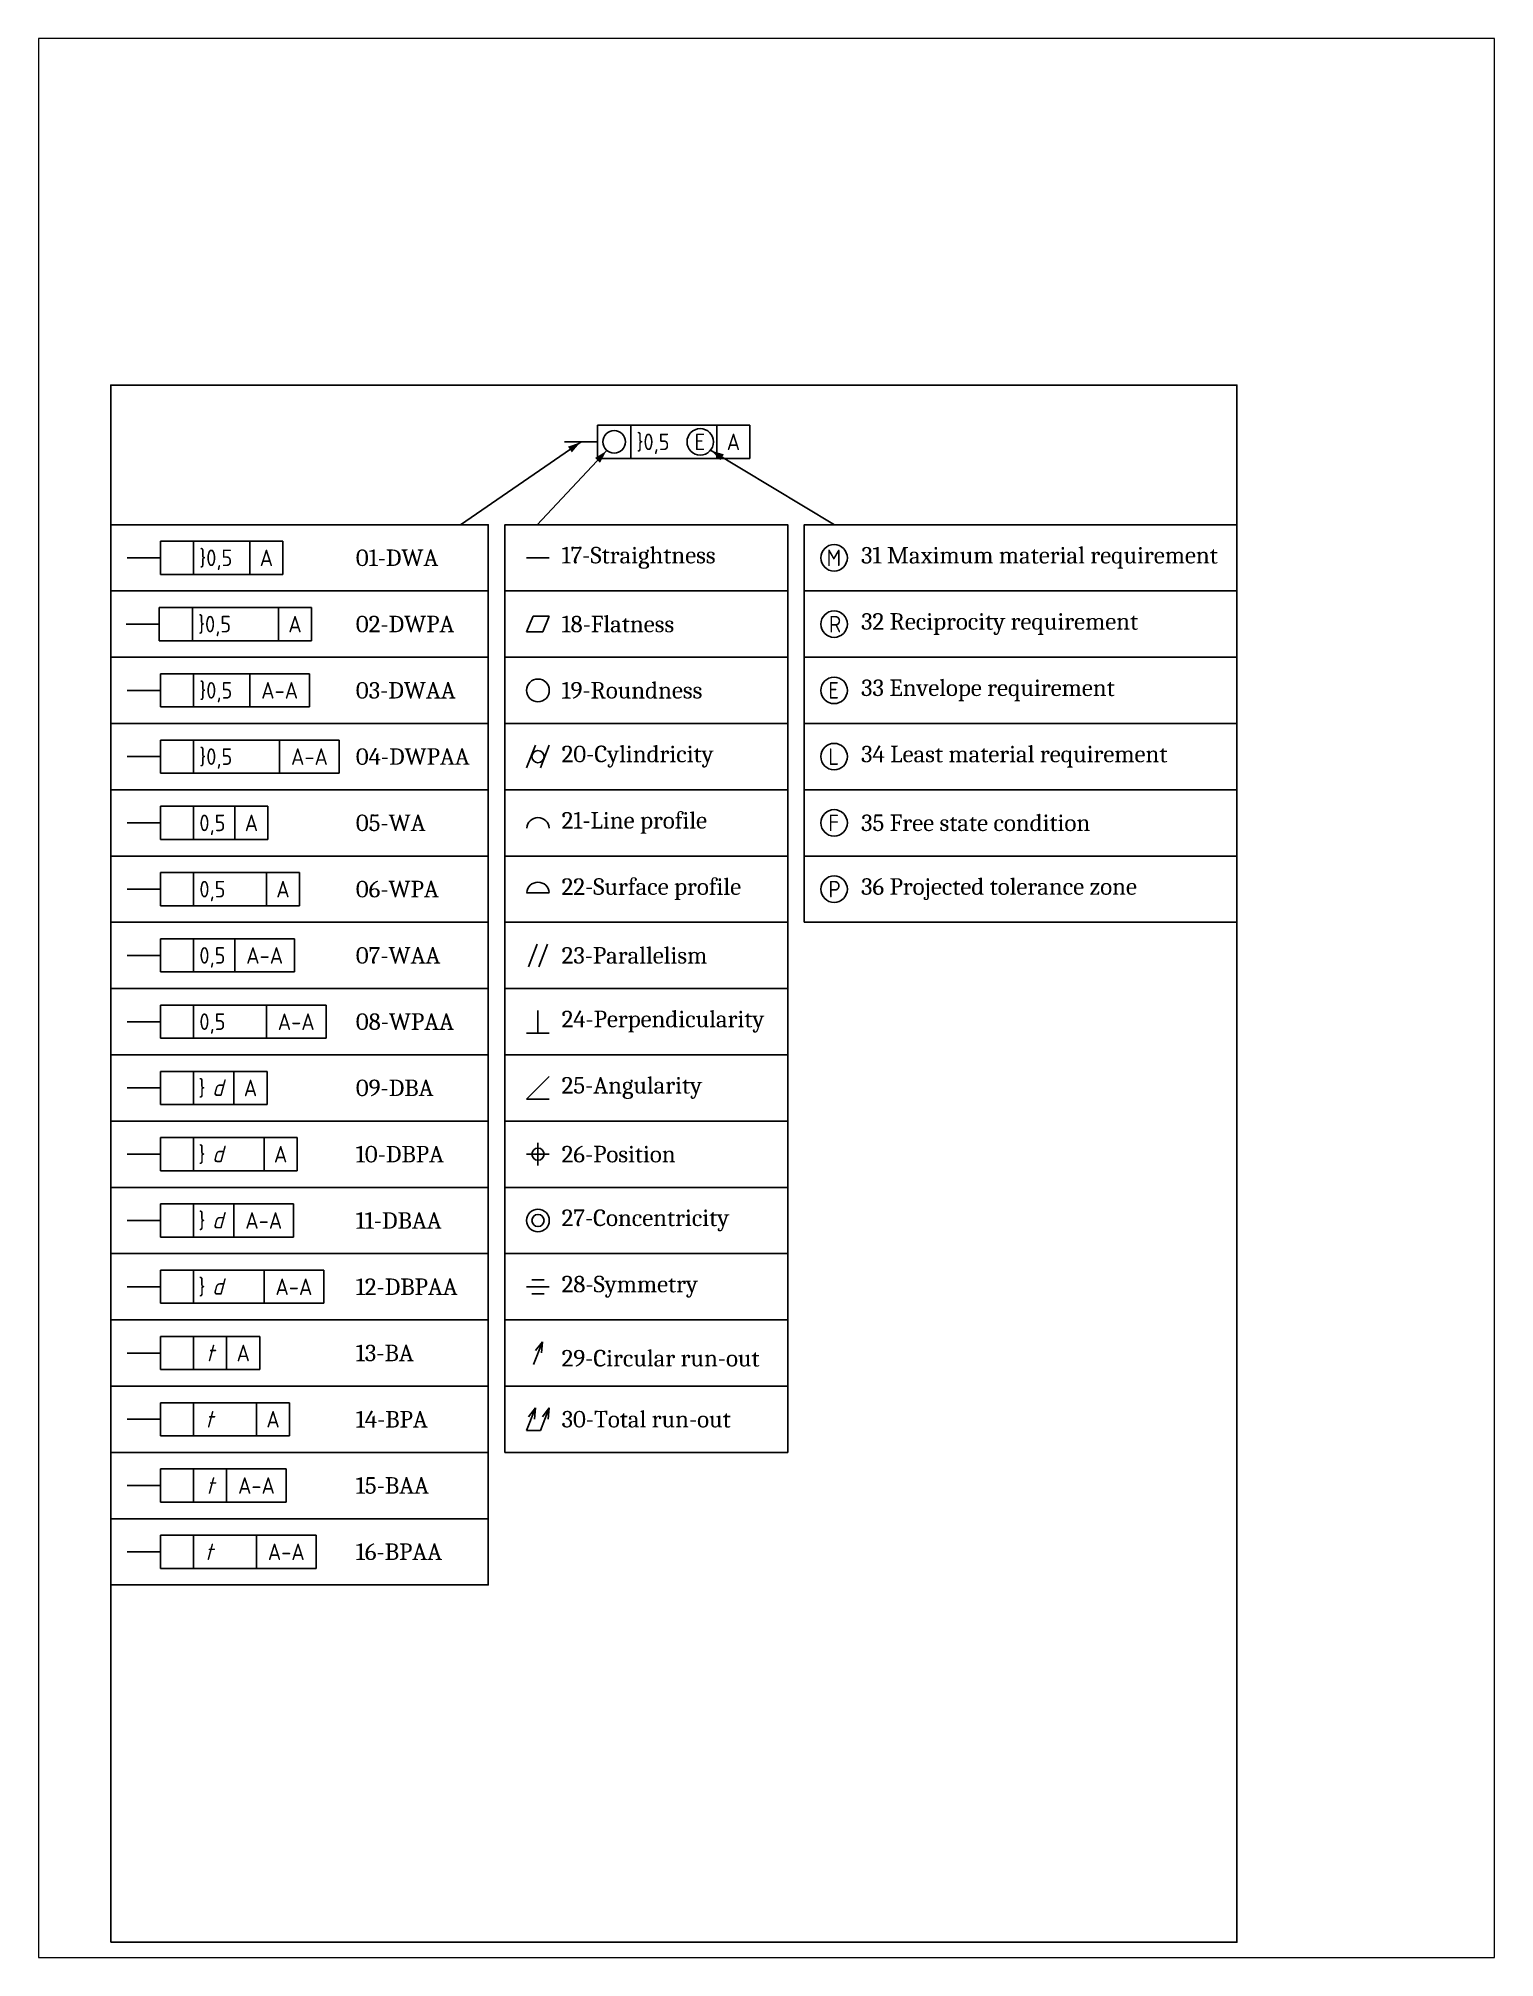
# Paper-space layout 'Présentation1' of a CAD drawing. Header units: millimetres. Extents: x 20 to 179, y 26 to 235.
# The model-space entities are those that its viewports show. They can reach past a viewport. Long polylines and large blocks are cut down to what shows.
import ezdxf
from ezdxf.enums import TextEntityAlignment as Align

# ---------------------------------------------------------------- set-up
doc = ezdxf.new("R2010")
doc.units = ezdxf.units.MM
doc.header["$PDMODE"] = 35
doc.header["$PDSIZE"] = -2
doc.layers.get('0').update_dxf_attribs({"color": 9, "linetype": 'CONTINUOUS', "plot": 0})
doc.layers.get('DEFPOINTS').update_dxf_attribs({"linetype": 'CONTINUOUS'})
for name, color, linetype in [('00.1-SYMBOLS', 3, 'CONTINUOUS'), ('00.4-TEXT', 2, 'CONTINUOUS'), ('001-SYMBOLS', 3, 'CONTINUOUS'), ('01.4-CONTINUOUS-035', 7, 'CONTINUOUS'), ('01.5-CONTINUOUS-050', 4, 'CONTINUOUS')]:
    doc.layers.add(name, color=color, linetype=linetype)
doc.layers.add('00.8-FRAME', color=9, linetype='CONTINUOUS', plot=False)
doc.styles.add('Cambria-2-5', font='Cambria.ttf', dxfattribs={"height": 2.5})
doc.styles.add('Latin', font='isocp.shx')
doc.styles.add('Latin-2-5', font='ISOCP.SHX', dxfattribs={"height": 2.5})
doc.dimstyles.new('ISO129 TC10', dxfattribs={"dimscale": 0, "dimtxt": 2.5, "dimasz": 2, "dimexe": 1.5, "dimexo": 0, "dimgap": 1, "dimtad": 1, "dimtxsty": 'Latin-2-5', "dimblk": 'FL30°iso129', "dimcen": 1.75, "dimclrd": 256, "dimclre": 256, "dimclrt": 2, "dimaunit": 1, "dimadec": 0, "dimazin": 0, "dimtm": 1e-09, "dimtfac": 1, "dimtmove": 0, "dimatfit": 0, "dimldrblk": 'FL30°iso129', "dimfxl": 1, "dimlwd": -1, "dimlwe": -1, "dimarcsym": 0})

# ---------------------------------------------------------------- blocks, each defined once
blk = doc.blocks.new('01-Dwa')
at = {"layer": '00.1-SYMBOLS'}
for p, q in [((5, 2.5), (23.5, 2.5)), ((5, -2.5), (5, 2.5)), ((10, 2.5), (10, -2.5)), ((18.5, -2.5), (18.5, 2.5)), ((23.5, -2.5), (23.5, 2.5)), ((5, 0), (0, 0)), ((5, -2.5), (23.5, -2.5))]:
    blk.add_line(p, q, dxfattribs=at)
at = {"layer": '00.1-SYMBOLS', "color": 2, "style": 'Latin'}
blk.add_text('}0,5', height=2.5, dxfattribs=at).set_placement((10.88, 0), align=Align.MIDDLE_LEFT)
blk.add_text('A', height=2.5, dxfattribs=at).set_placement((21, 0), align=Align.MIDDLE_CENTER)
blk = doc.blocks.new('02-Dwpa')
at = {"layer": '00.1-SYMBOLS'}
for p, q in [((5, 0), (0, 0)), ((5, 2.5), (28, 2.5)), ((5, 2.5), (5, -2.5)), ((10, 2.5), (10, -2.5)), ((23, -2.5), (23, 2.5)), ((28, -2.5), (28, 2.5)), ((5, -2.5), (28, -2.5))]:
    blk.add_line(p, q, dxfattribs=at)
at = {"layer": '00.1-SYMBOLS', "color": 2, "style": 'Latin'}
blk.add_text('}0,5', height=2.5, dxfattribs=at).set_placement((10.88, 0), align=Align.MIDDLE_LEFT)
blk.add_text('A', height=2.5, dxfattribs=at).set_placement((25.5, 0), align=Align.MIDDLE_CENTER)
blk = doc.blocks.new('03-Dwaa')
at = {"layer": '00.1-SYMBOLS'}
for p, q in [((5, 0), (0, 0)), ((5, 2.5), (27.5, 2.5)), ((5, 2.5), (5, -2.5)), ((10, 2.5), (10, -2.5)), ((18.5, -2.5), (18.5, 2.5)), ((27.5, -2.5), (27.5, 2.5)), ((5, -2.5), (27.5, -2.5))]:
    blk.add_line(p, q, dxfattribs=at)
at = {"layer": '00.1-SYMBOLS', "color": 2, "style": 'Latin'}
blk.add_text('}0,5', height=2.5, dxfattribs=at).set_placement((10.88, 0), align=Align.MIDDLE_LEFT)
blk.add_text('A-A', height=2.5, dxfattribs=at).set_placement((23, 0), align=Align.MIDDLE_CENTER)
blk = doc.blocks.new('04-Dwpaa')
at = {"layer": '00.1-SYMBOLS'}
for p, q in [((5, 2.5), (5, -2.5)), ((5, 2.5), (32, 2.5)), ((10, 2.5), (10, -2.5)), ((23, -2.5), (23, 2.5)), ((32, -2.5), (32, 2.5)), ((5, 0), (0, 0)), ((5, -2.5), (32, -2.5))]:
    blk.add_line(p, q, dxfattribs=at)
at = {"layer": '00.1-SYMBOLS', "color": 2, "style": 'Latin'}
blk.add_text('}0,5', height=2.5, dxfattribs=at).set_placement((10.88, 0), align=Align.MIDDLE_LEFT)
blk.add_text('A-A', height=2.5, dxfattribs=at).set_placement((27.5, 0), align=Align.MIDDLE_CENTER)
blk = doc.blocks.new('05-Wa')
at = {"layer": '00.1-SYMBOLS'}
for p, q in [((5, 2.5), (21.24, 2.5)), ((5, 2.5), (5, -2.5)), ((10, 2.5), (10, -2.5)), ((16.24, -2.5), (16.24, 2.5)), ((21.24, -2.5), (21.24, 2.5)), ((5, 0), (0, 0)), ((5, -2.5), (21.24, -2.5))]:
    blk.add_line(p, q, dxfattribs=at)
at = {"layer": '00.1-SYMBOLS', "color": 2, "style": 'Latin'}
blk.add_text('0,5', height=2.5, dxfattribs=at).set_placement((10.88, 0), align=Align.MIDDLE_LEFT)
blk.add_text('A', height=2.5, dxfattribs=at).set_placement((18.74, 0), align=Align.MIDDLE_CENTER)
blk = doc.blocks.new('06-Wpa')
at = {"layer": '001-SYMBOLS'}
for p, q in [((5, 2.5), (26, 2.5)), ((5, 2.5), (5, -2.5)), ((10, 2.5), (10, -2.5)), ((21, -2.5), (21, 2.5)), ((26, -2.5), (26, 2.5)), ((5, 0), (0, 0)), ((5, -2.5), (26, -2.5))]:
    blk.add_line(p, q, dxfattribs=at)
at = {"layer": '001-SYMBOLS', "color": 2, "style": 'Latin'}
blk.add_text('0,5', height=2.5, dxfattribs=at).set_placement((10.88, 0), align=Align.MIDDLE_LEFT)
blk.add_text('A', height=2.5, dxfattribs=at).set_placement((23.5, 0), align=Align.MIDDLE_CENTER)
blk = doc.blocks.new('07-Waa')
at = {"layer": '00.1-SYMBOLS'}
for p, q in [((5, 2.5), (25.24, 2.5)), ((5, 2.5), (5, -2.5)), ((10, 2.5), (10, -2.5)), ((16.24, -2.5), (16.24, 2.5)), ((25.24, -2.5), (25.24, 2.5)), ((5, 0), (0, 0)), ((5, -2.5), (25.24, -2.5))]:
    blk.add_line(p, q, dxfattribs=at)
at = {"layer": '00.1-SYMBOLS', "color": 2, "style": 'Latin'}
blk.add_text('0,5', height=2.5, dxfattribs=at).set_placement((10.88, 0), align=Align.MIDDLE_LEFT)
blk.add_text('A-A', height=2.5, dxfattribs=at).set_placement((20.74, 0), align=Align.MIDDLE_CENTER)
blk = doc.blocks.new('08-Wpaa')
at = {"layer": '00.1-SYMBOLS'}
for p, q in [((5, 0), (0, 0)), ((5, 2.5), (30, 2.5)), ((5, 2.5), (5, -2.5)), ((10, 2.5), (10, -2.5)), ((21, -2.5), (21, 2.5)), ((30, -2.5), (30, 2.5)), ((5, -2.5), (30, -2.5))]:
    blk.add_line(p, q, dxfattribs=at)
at = {"layer": '00.1-SYMBOLS', "color": 2, "style": 'Latin'}
blk.add_text('0,5', height=2.5, dxfattribs=at).set_placement((10.88, 0), align=Align.MIDDLE_LEFT)
blk.add_text('A-A', height=2.5, dxfattribs=at).set_placement((25.5, 0), align=Align.MIDDLE_CENTER)
blk = doc.blocks.new('09-Dba')
at = {"layer": '00.1-SYMBOLS'}
for p, q in [((5, 0), (0, 0)), ((5, 2.5), (21.1, 2.5)), ((5, 2.5), (5, -2.5)), ((10, 2.5), (10, -2.5)), ((16.1, -2.5), (16.1, 2.5)), ((21.1, -2.5), (21.1, 2.5)), ((5, -2.5), (21.1, -2.5))]:
    blk.add_line(p, q, dxfattribs=at)
at = {"layer": '00.1-SYMBOLS', "color": 2, "style": 'Latin'}
blk.add_text('}', height=2.5, dxfattribs=at).set_placement((10.75, -2), align=Align.BOTTOM_LEFT)
at = {"layer": '00.1-SYMBOLS', "color": 2, "style": 'Latin', "oblique": 15}
blk.add_text('d', height=2.5, dxfattribs=at).set_placement((12.82, -1.96), align=Align.BOTTOM_LEFT)
at = {"layer": '00.1-SYMBOLS', "color": 2, "style": 'Latin'}
blk.add_text('A', height=2.5, dxfattribs=at).set_placement((18.6, 0), align=Align.MIDDLE_CENTER)
blk = doc.blocks.new('10-Dbpa')
at = {"layer": '00.1-SYMBOLS'}
for p, q in [((5, 0), (0, 0)), ((5, 2.5), (25.65, 2.5)), ((5, 2.5), (5, -2.5)), ((10, 2.5), (10, -2.5)), ((20.65, -2.5), (20.65, 2.5)), ((25.65, -2.5), (25.65, 2.5)), ((5, -2.5), (25.65, -2.5))]:
    blk.add_line(p, q, dxfattribs=at)
at = {"layer": '00.1-SYMBOLS', "color": 2, "style": 'Latin'}
blk.add_text('}', height=2.5, dxfattribs=at).set_placement((10.75, -2), align=Align.BOTTOM_LEFT)
at = {"layer": '00.1-SYMBOLS', "color": 2, "style": 'Latin', "oblique": 15}
blk.add_text('d', height=2.5, dxfattribs=at).set_placement((12.82, -1.96), align=Align.BOTTOM_LEFT)
at = {"layer": '00.1-SYMBOLS', "color": 2, "style": 'Latin'}
blk.add_text('A', height=2.5, dxfattribs=at).set_placement((23.15, 0), align=Align.MIDDLE_CENTER)
blk = doc.blocks.new('11-Dbaa')
at = {"layer": '00.1-SYMBOLS'}
for p, q in [((5, 2.5), (25.1, 2.5)), ((5, 2.5), (5, -2.5)), ((10, 2.5), (10, -2.5)), ((16.1, -2.5), (16.1, 2.5)), ((25.1, -2.5), (25.1, 2.5)), ((5, 0), (0, 0)), ((5, -2.5), (25.1, -2.5))]:
    blk.add_line(p, q, dxfattribs=at)
at = {"layer": '00.1-SYMBOLS', "color": 2, "style": 'Latin'}
blk.add_text('}', height=2.5, dxfattribs=at).set_placement((10.75, -2), align=Align.BOTTOM_LEFT)
at = {"layer": '00.1-SYMBOLS', "color": 2, "style": 'Latin', "oblique": 15}
blk.add_text('d', height=2.5, dxfattribs=at).set_placement((12.82, -1.96), align=Align.BOTTOM_LEFT)
at = {"layer": '00.1-SYMBOLS', "color": 2, "style": 'Latin'}
blk.add_text('A-A', height=2.5, dxfattribs=at).set_placement((20.6, 0), align=Align.MIDDLE_CENTER)
blk = doc.blocks.new('12-Dbpaa')
at = {"layer": '00.1-SYMBOLS'}
for p, q in [((5, 2.5), (5, -2.5)), ((5, 2.5), (29.65, 2.5)), ((10, 2.5), (10, -2.5)), ((20.65, -2.5), (20.65, 2.5)), ((29.65, -2.5), (29.65, 2.5)), ((5, 0), (0, 0)), ((5, -2.5), (29.65, -2.5))]:
    blk.add_line(p, q, dxfattribs=at)
at = {"layer": '00.1-SYMBOLS', "color": 2, "style": 'Latin'}
blk.add_text('}', height=2.5, dxfattribs=at).set_placement((10.75, -2), align=Align.BOTTOM_LEFT)
at = {"layer": '00.1-SYMBOLS', "color": 2, "style": 'Latin', "oblique": 15}
blk.add_text('d', height=2.5, dxfattribs=at).set_placement((12.82, -1.96), align=Align.BOTTOM_LEFT)
at = {"layer": '00.1-SYMBOLS', "color": 2, "style": 'Latin'}
blk.add_text('A-A', height=2.5, dxfattribs=at).set_placement((25.15, 0), align=Align.MIDDLE_CENTER)
blk = doc.blocks.new('13-Ba')
at = {"layer": '00.1-SYMBOLS'}
for p, q in [((5, 2.5), (20, 2.5)), ((5, 2.5), (5, -2.5)), ((10, 2.5), (10, -2.5)), ((15, -2.5), (15, 2.5)), ((20, -2.5), (20, 2.5)), ((5, 0), (0, 0)), ((5, -2.5), (20, -2.5))]:
    blk.add_line(p, q, dxfattribs=at)
at = {"layer": '00.1-SYMBOLS', "color": 2, "style": 'Latin', "oblique": 15}
blk.add_text('t', height=2.5, dxfattribs=at).set_placement((12.5, 0), align=Align.MIDDLE_CENTER)
at = {"layer": '00.1-SYMBOLS', "color": 2, "style": 'Latin'}
blk.add_text('A', height=2.5, dxfattribs=at).set_placement((17.51, 0), align=Align.MIDDLE_CENTER)
blk = doc.blocks.new('14-Bpa')
at = {"layer": '00.1-SYMBOLS'}
for p, q in [((5, 0), (0, 0)), ((5, 2.5), (24.5, 2.5)), ((5, 2.5), (5, -2.5)), ((10, 2.5), (10, -2.5)), ((19.5, -2.5), (19.5, 2.5)), ((24.5, -2.5), (24.5, 2.5)), ((5, -2.5), (24.5, -2.5))]:
    blk.add_line(p, q, dxfattribs=at)
at = {"layer": '00.1-SYMBOLS', "color": 2, "style": 'Latin', "oblique": 15}
blk.add_text('t', height=2.5, dxfattribs=at).set_placement((11.8, -2), align=Align.BOTTOM_LEFT)
at = {"layer": '00.1-SYMBOLS', "color": 2, "style": 'Latin'}
blk.add_text('A', height=2.5, dxfattribs=at).set_placement((22, 0), align=Align.MIDDLE_CENTER)
blk = doc.blocks.new('15-Baa')
at = {"layer": '00.1-SYMBOLS'}
for p, q in [((0, 0), (5, 0)), ((24, 2.5), (5, 2.5)), ((5, 2.5), (5, -2.5)), ((10, 2.5), (10, -2.5)), ((15, -2.5), (15, 2.5)), ((24, -2.5), (24, 2.5)), ((24, -2.5), (5, -2.5))]:
    blk.add_line(p, q, dxfattribs=at)
at = {"layer": '00.1-SYMBOLS', "color": 2, "style": 'Latin', "oblique": 15}
blk.add_text('t', height=2.5, dxfattribs=at).set_placement((12.5, 0), align=Align.MIDDLE_CENTER)
at = {"layer": '00.1-SYMBOLS', "color": 2, "style": 'Latin'}
blk.add_text('A-A', height=2.5, dxfattribs=at).set_placement((19.5, 0), align=Align.MIDDLE_CENTER)
blk = doc.blocks.new('16-Bpaa')
at = {"layer": '00.1-SYMBOLS'}
for p, q in [((5, 2.5), (28.5, 2.5)), ((5, 2.5), (5, -2.5)), ((10, 2.5), (10, -2.5)), ((19.5, -2.5), (19.5, 2.5)), ((28.5, -2.5), (28.5, 2.5)), ((5, 0), (0, 0)), ((5, -2.5), (28.5, -2.5))]:
    blk.add_line(p, q, dxfattribs=at)
at = {"layer": '00.1-SYMBOLS', "color": 2, "style": 'Latin', "oblique": 15}
blk.add_text('t', height=2.5, dxfattribs=at).set_placement((11.75, -2), align=Align.BOTTOM_LEFT)
at = {"layer": '00.1-SYMBOLS', "color": 2, "style": 'Latin'}
blk.add_text('A-A', height=2.5, dxfattribs=at).set_placement((24, 0), align=Align.MIDDLE_CENTER)
blk = doc.blocks.new('PH_GRPBLK')
at = {"layer": 'DEFPOINTS', "color": 0}
blk.add_point((0, 0), dxfattribs=at)
blk = doc.blocks.new('17-Geradheit')
at = {"layer": '00.1-SYMBOLS', "color": 2}
blk.add_line((0.79, 2.5), (4.21, 2.5), dxfattribs=at)
blk.add_blockref('PH_GRPBLK', (0.79, 2.5), dxfattribs=at)
blk = doc.blocks.new('18-Ebenheit')
at = {"layer": '00.1-SYMBOLS', "color": 2}
for p, q in [((0.79, 1.32), (1.75, 3.68)), ((1.75, 3.68), (4.21, 3.68)), ((3.25, 1.32), (4.21, 3.68)), ((3.25, 1.32), (0.79, 1.32))]:
    blk.add_line(p, q, dxfattribs=at)
blk.add_blockref('PH_GRPBLK', (3.25, 1.32), dxfattribs=at)
blk = doc.blocks.new('19-Rundheit')
at = {"layer": '00.1-SYMBOLS', "color": 2}
blk.add_circle((2.5, 2.5), 1.71, dxfattribs=at)
blk.add_blockref('PH_GRPBLK', (4.21, 2.5), dxfattribs=at)
blk = doc.blocks.new('20-Zylinderform')
at = {"layer": '00.1-SYMBOLS', "color": 2}
for p, q in [((0.79, 0.79), (2.11, 4.21)), ((2.89, 0.79), (4.21, 4.21))]:
    blk.add_line(p, q, dxfattribs=at)
blk.add_circle((2.5, 2.5), 0.921, dxfattribs=at)
blk.add_blockref('PH_GRPBLK', (3.42, 2.5), dxfattribs=at)
blk = doc.blocks.new('21-Linienform')
at = {"layer": '00.1-SYMBOLS', "color": 2}
blk.add_arc((2.5, 1.58), 1.71, 4.4117, 175.5883, dxfattribs=at)
blk.add_blockref('PH_GRPBLK', (4.21, 1.71), dxfattribs=at)
blk = doc.blocks.new('22-Flaechenform')
at = {"layer": '00.1-SYMBOLS', "color": 2}
blk.add_line((0.79, 1.97), (4.21, 1.97), dxfattribs=at)
blk.add_arc((2.5, 1.84), 1.71, 4.4117, 175.5883, dxfattribs=at)
blk.add_blockref('PH_GRPBLK', (0.79, 1.97), dxfattribs=at)
blk = doc.blocks.new('23-Parallel')
at = {"layer": '00.1-SYMBOLS', "color": 2}
for p, q in [((1.05, 0.79), (2.37, 4.21)), ((2.63, 0.79), (3.95, 4.21))]:
    blk.add_line(p, q, dxfattribs=at)
blk.add_blockref('PH_GRPBLK', (1.05, 0.79), dxfattribs=at)
blk = doc.blocks.new('24-Rechtwinkligkeit')
at = {"layer": '00.1-SYMBOLS', "color": 2}
for p, q in [((2.5, 0.79), (2.5, 4.21)), ((0.79, 0.79), (4.21, 0.79))]:
    blk.add_line(p, q, dxfattribs=at)
blk.add_blockref('PH_GRPBLK', (2.5, 0.79), dxfattribs=at)
blk = doc.blocks.new('25-Neigung')
at = {"layer": '00.1-SYMBOLS', "color": 2}
for p, q in [((4.21, 4.21), (0.79, 0.79)), ((0.79, 0.79), (4.21, 0.79))]:
    blk.add_line(p, q, dxfattribs=at)
blk.add_blockref('PH_GRPBLK', (0.79, 0.79), dxfattribs=at)
blk = doc.blocks.new('26-Position')
at = {"layer": '00.1-SYMBOLS', "color": 2}
for p, q in [((2.5, 0.79), (2.5, 4.21)), ((0.79, 2.5), (4.21, 2.5))]:
    blk.add_line(p, q, dxfattribs=at)
blk.add_circle((2.5, 2.5), 0.921, dxfattribs=at)
blk.add_blockref('PH_GRPBLK', (2.5, 0.79), dxfattribs=at)
blk = doc.blocks.new('27-Konzentrizitaet')
at = {"layer": '00.1-SYMBOLS', "color": 2}
for radius in [1.71, 0.921]:
    blk.add_circle((2.5, 2.5), radius, dxfattribs=at)
blk.add_blockref('PH_GRPBLK', (3.42, 2.5), dxfattribs=at)
blk = doc.blocks.new('28-Symmetrie')
at = {"layer": '00.1-SYMBOLS', "color": 2}
for p, q in [((1.58, 3.55), (3.42, 3.55)), ((0.79, 2.5), (4.21, 2.5)), ((1.58, 1.45), (3.42, 1.45))]:
    blk.add_line(p, q, dxfattribs=at)
blk.add_blockref('PH_GRPBLK', (1.58, 1.45), dxfattribs=at)
blk = doc.blocks.new('29-Lauf')
at = {"layer": '00.1-SYMBOLS', "color": 2}
for p, q in [((1.84, 0.79), (3.16, 4.21)), ((3.16, 4.21), (2.14, 2.86)), ((3.16, 4.21), (3.01, 2.53))]:
    blk.add_line(p, q, dxfattribs=at)
blk.add_blockref('PH_GRPBLK', (3.16, 4.21), dxfattribs=at)
blk = doc.blocks.new('30-Planlauf')
at = {"layer": '00.1-SYMBOLS', "color": 2}
for p, q in [((0.79, 0.79), (2.11, 4.21)), ((2.11, 4.21), (1.09, 2.86)), ((2.11, 4.21), (1.96, 2.53)), ((2.89, 0.79), (4.21, 4.21)), ((4.21, 4.21), (3.19, 2.86)), ((4.21, 4.21), (4.06, 2.53)), ((0.79, 0.79), (2.89, 0.79))]:
    blk.add_line(p, q, dxfattribs=at)
blk.add_blockref('PH_GRPBLK', (0.79, 0.79), dxfattribs=at)
blk = doc.blocks.new('31-KreisM')
at = {"layer": '00.1-SYMBOLS', "color": 2}
blk.add_circle((-2.5, -2.5), 2, dxfattribs=at)
at = {"layer": '00.1-SYMBOLS', "color": 2, "style": 'Latin'}
blk.add_text('M', height=2.5, dxfattribs=at).set_placement((-3.625, -4.5), align=Align.BOTTOM_LEFT)
blk = doc.blocks.new('32-KreisR')
at = {"layer": '00.1-SYMBOLS', "color": 2}
blk.add_circle((-2.5, -2.5), 2, dxfattribs=at)
at = {"layer": '00.1-SYMBOLS', "color": 2, "style": 'Latin'}
blk.add_text('R', height=2.5, dxfattribs=at).set_placement((-2.35, -2.5), align=Align.MIDDLE_CENTER)
blk = doc.blocks.new('33-KreisE')
at = {"layer": '00.1-SYMBOLS', "color": 2}
blk.add_circle((-2.5, -2.5), 2, dxfattribs=at)
at = {"layer": '00.1-SYMBOLS', "color": 2, "style": 'Latin'}
blk.add_text('E', height=2.5, dxfattribs=at).set_placement((-3.375, -4.5), align=Align.BOTTOM_LEFT)
blk = doc.blocks.new('34-KreisL')
at = {"layer": '00.1-SYMBOLS', "color": 2}
blk.add_circle((-2.5, -2.5), 2, dxfattribs=at)
at = {"layer": '00.1-SYMBOLS', "color": 2, "style": 'Latin'}
blk.add_text('L', height=2.5, dxfattribs=at).set_placement((-3.375, -4.5), align=Align.BOTTOM_LEFT)
blk = doc.blocks.new('35-KreisF')
at = {"layer": '00.1-SYMBOLS', "color": 2}
blk.add_circle((-2.5, -2.5), 2, dxfattribs=at)
at = {"layer": '00.1-SYMBOLS', "color": 2, "style": 'Latin'}
blk.add_text('F', height=2.5, dxfattribs=at).set_placement((-3.375, -4.5), align=Align.BOTTOM_LEFT)
blk = doc.blocks.new('36-KreisP')
at = {"layer": '00.1-SYMBOLS', "color": 2}
blk.add_circle((-2.5, -2.5), 2, dxfattribs=at)
at = {"layer": '00.1-SYMBOLS', "color": 2, "style": 'Latin'}
blk.add_text('P', height=2.5, dxfattribs=at).set_placement((-3.35, -4.5), align=Align.BOTTOM_LEFT)
blk = doc.blocks.new('FL30°iso129')
blk.add_hatch(color=256).paths.add_polyline_path([(-0.05, 0), (-1.02, 0.26), (-1.02, -0.26)])

msp = doc.modelspace()

# ---------------------------------------------------------------- linework, layer by layer
at = {"layer": '00.1-SYMBOLS'}
for points in [[(0, 203.92), (57, 203.92), (57, 213.92), (0, 213.92)], [(59.5, 203.92), (102.2, 203.92), (102.2, 213.92), (59.5, 213.92)], [(104.7, 203.92), (170, 203.92), (170, 213.92), (104.7, 213.92)], [(0, 193.92), (57, 193.92), (57, 203.92), (0, 203.92)], [(59.5, 193.92), (102.2, 193.92), (102.2, 203.92), (59.5, 203.92)], [(104.7, 193.92), (170, 193.92), (170, 203.92), (104.7, 203.92)], [(0, 183.92), (57, 183.92), (57, 193.92), (0, 193.92)], [(59.5, 183.92), (102.2, 183.92), (102.2, 193.92), (59.5, 193.92)], [(104.7, 183.92), (170, 183.92), (170, 193.92), (104.7, 193.92)], [(0, 173.92), (57, 173.92), (57, 183.92), (0, 183.92)], [(59.5, 173.92), (102.2, 173.92), (102.2, 183.92), (59.5, 183.92)], [(104.7, 173.92), (170, 173.92), (170, 183.92), (104.7, 183.92)], [(0, 163.92), (57, 163.92), (57, 173.92), (0, 173.92)], [(59.5, 163.92), (102.2, 163.92), (102.2, 173.92), (59.5, 173.92)], [(104.7, 163.92), (170, 163.92), (170, 173.92), (104.7, 173.92)], [(0, 153.92), (57, 153.92), (57, 163.92), (0, 163.92)], [(59.5, 153.92), (102.2, 153.92), (102.2, 163.92), (59.5, 163.92)], [(104.7, 153.92), (170, 153.92), (170, 163.92), (104.7, 163.92)], [(0, 143.92), (57, 143.92), (57, 153.92), (0, 153.92)], [(59.5, 143.92), (102.2, 143.92), (102.2, 153.92), (59.5, 153.92)], [(0, 133.92), (57, 133.92), (57, 143.92), (0, 143.92)], [(59.5, 133.92), (102.2, 133.92), (102.2, 143.92), (59.5, 143.92)], [(0, 123.92), (57, 123.92), (57, 133.92), (0, 133.92)], [(59.5, 123.92), (102.2, 123.92), (102.2, 133.92), (59.5, 133.92)], [(0, 113.92), (57, 113.92), (57, 123.92), (0, 123.92)], [(59.5, 113.92), (102.2, 113.92), (102.2, 123.92), (59.5, 123.92)], [(0, 103.92), (57, 103.92), (57, 113.92), (0, 113.92)], [(59.5, 103.92), (102.2, 103.92), (102.2, 113.92), (59.5, 113.92)], [(0, 93.92), (57, 93.92), (57, 103.92), (0, 103.92)], [(59.5, 93.92), (102.2, 93.92), (102.2, 103.92), (59.5, 103.92)], [(0, 83.92), (57, 83.92), (57, 93.92), (0, 93.92)], [(59.5, 83.92), (102.2, 83.92), (102.2, 93.92), (59.5, 93.92)], [(0, 73.92), (57, 73.92), (57, 83.92), (0, 83.92)], [(59.5, 73.92), (102.2, 73.92), (102.2, 83.92), (59.5, 83.92)], [(0, 63.92), (57, 63.92), (57, 73.92), (0, 73.92)], [(0, 53.92), (57, 53.92), (57, 63.92), (0, 63.92)]]:
    msp.add_lwpolyline(points, close=True, dxfattribs=at)
at = {"layer": '00.8-FRAME'}
msp.add_lwpolyline([(0, 0), (170, 0), (170, 235), (0, 235)], close=True, dxfattribs=at)

# ---------------------------------------------------------------- block references
at = {"layer": '01.4-CONTINUOUS-035'}
for name, p in [('02-Dwpa', (68.5, 226.42)), ('19-Rundheit', (73.5, 223.92)), ('33-KreisE', (91.5, 228.92)), ('01-Dwa', (2.5, 208.92)), ('17-Geradheit', (62, 206.42)), ('31-KreisM', (111.7, 211.42)), ('02-Dwpa', (2.32, 198.92)), ('18-Ebenheit', (62, 196.42)), ('32-KreisR', (111.7, 201.42)), ('03-Dwaa', (2.5, 188.92)), ('19-Rundheit', (62, 186.42)), ('33-KreisE', (111.7, 191.42)), ('04-Dwpaa', (2.5, 178.92)), ('20-Zylinderform', (62, 176.42)), ('34-KreisL', (111.7, 181.42)), ('05-Wa', (2.5, 168.92)), ('35-KreisF', (111.7, 171.42)), ('21-Linienform', (62, 166.42)), ('06-Wpa', (2.5, 158.92)), ('22-Flaechenform', (62, 156.42)), ('36-KreisP', (111.7, 161.42)), ('07-Waa', (2.5, 148.92)), ('23-Parallel', (62, 146.42)), ('08-Wpaa', (2.5, 138.92)), ('24-Rechtwinkligkeit', (62, 136.42)), ('09-Dba', (2.5, 128.92)), ('25-Neigung', (62, 126.42)), ('10-Dbpa', (2.5, 118.92)), ('26-Position', (62, 116.42)), ('11-Dbaa', (2.5, 108.92)), ('27-Konzentrizitaet', (62, 106.42)), ('12-Dbpaa', (2.5, 98.92)), ('28-Symmetrie', (62, 96.42)), ('13-Ba', (2.5, 88.92)), ('29-Lauf', (62, 86.42)), ('14-Bpa', (2.5, 78.92)), ('30-Planlauf', (62, 76.42)), ('15-Baa', (2.5, 68.92)), ('16-Bpaa', (2.5, 58.92))]:
    msp.add_blockref(name, p, dxfattribs=at)

# ---------------------------------------------------------------- texts
at = {"layer": '00.4-TEXT', "char_height": 2.5, "attachment_point": 4, "style": 'Cambria-2-5'}
for s, insert in [('01-DWA', (37, 208.92)), ('02-DWPA', (37, 198.92)), ('03-DWAA', (37, 188.92)), ('04-DWPAA', (37, 178.92)), ('05-WA', (37, 168.92)), ('06-WPA', (37, 158.92)), ('07-WAA', (37, 148.92)), ('08-WPAA', (37, 138.92)), ('09-DBA', (37, 128.92)), ('10-DBPA', (37, 118.92)), ('11-DBAA', (37, 108.92)), ('12-DBPAA', (37, 98.92)), ('13-BA', (37, 88.92)), ('14-BPA', (37, 78.92)), ('15-BAA', (37, 68.92)), ('16-BPAA', (37, 58.92))]:
    msp.add_mtext_dynamic_manual_height_columns(s, width=11.5556, gutter_width=17.5, heights=[0], dxfattribs=dict(at, insert=insert))
for s, insert, width in [('17-Straightness', (68.06, 208.92), 11.5556), ('31 Maximum material requirement', (113.26, 208.92), 56.8025), ('18-Flatness', (68.06, 198.92), 11.5556), ('32 Reciprocity requirement', (113.26, 198.92), 46.0089), ('19-Roundness', (68.06, 188.92), 11.5556), ('33 Envelope requirement', (113.26, 188.92), 44.4887), ('20-Cylindricity', (68.06, 178.92), 11.5556), ('34 Least material requirement', (113.26, 178.92), 49.0493), ('21-Line profile', (68.06, 168.92), 31.0297), ('35 Free state condition ', (113.26, 168.92), 42.0563), ('22-Surface profile', (68.06, 158.92), 28.3743), ('36 Projected tolerance zone', (113.26, 158.92), 47.2251), ('23-Parallelism', (68.06, 148.92), 11.5556), ('24-Perpendicularity', (68.06, 138.92), 11.5556), ('25-Angularity', (68.06, 128.92), 11.5556), ('26-Position', (68.06, 118.92), 11.5556), ('27-Concentricity ', (68.06, 108.92), 11.5556), ('28-Symmetry', (68.06, 98.92), 11.5556), ('29-Circular run-out', (68.06, 88.12), 36.316), ('30-Total run-out', (68.06, 78.92), 30.5847)]:
    msp.add_mtext(s, dxfattribs=dict(at, insert=insert, width=width))

# ---------------------------------------------------------------- leaders
at = {"layer": '00.1-SYMBOLS'}
for points in [[(71, 226.42), (52.78, 213.92)], [(74.88, 225.12), (64.39, 213.92)], [(90.55, 225.15), (109.28, 213.92)]]:
    msp.add_leader(points, dimstyle='ISO129 TC10', override={"dimscale": 1, "dimtad": 0}, dxfattribs=at)

psp = doc.layouts.new('Présentation1')

# ---------------------------------------------------------------- viewports
at = {"layer": '01.5-CONTINUOUS-050'}
psp.add_viewport(center=(99.21, 130.71), size=(158.73, 209.13), view_center_point=(99, 142.5), view_height=289.634, dxfattribs=at)

doc.saveas('drawing.dxf')
